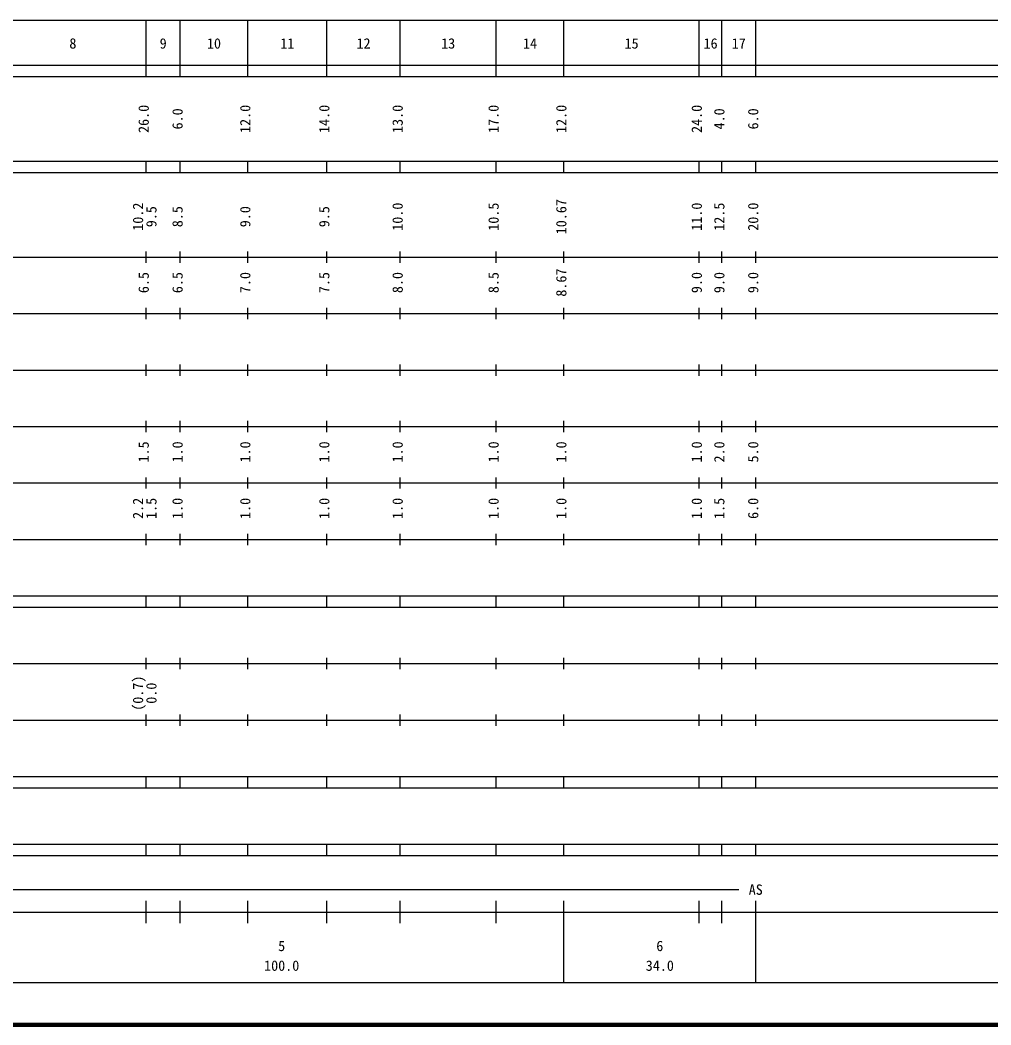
# Model space of a CAD drawing. Units: millimetres on the paper, enlarged 1000 times. Extents: x 40000 to 680000, y 20000 to 380000.
# Drawn here: x 271646 to 443668, y 20000 to 198000 of the extents above; entities that cross this region are included whole.
import ezdxf
from ezdxf.enums import TextEntityAlignment as Align

# ---------------------------------------------------------------- set-up
doc = ezdxf.new("R2010")
doc.units = ezdxf.units.MM
doc.header["$LTSCALE"] = 1000
doc.layers.add('M-TTL', color=2, linetype='Continuous', lineweight=140)
doc.layers.add('M-TTL-BAND', color=7, linetype='Continuous', lineweight=25)
doc.styles.add('ＭＳ ゴシック', font='')
doc.styles.get('ＭＳ ゴシック').set_extended_font_data('MS Gothic')

msp = doc.modelspace()

# ---------------------------------------------------------------- linework, layer by layer
at = {"layer": 'M-TTL'}
msp.add_line((40000, 20000), (680000, 20000), dxfattribs=at)
at = {"layer": 'M-TTL-BAND'}
for p, q in [((68000, 198000), (579000, 198000)), ((294000, 188000), (294000, 198000)), ((300000, 188000), (300000, 198000)), ((312000, 188000), (312000, 198000)), ((326000, 188000), (326000, 198000)), ((339000, 188000), (339000, 198000)), ((356000, 188000), (356000, 198000)), ((368000, 188000), (368000, 198000)), ((392000, 188000), (392000, 198000)), ((396000, 188000), (396000, 198000)), ((402000, 188000), (402000, 198000)), ((40000, 190000), (579000, 190000)), ((40000, 188000), (579000, 188000)), ((40000, 173000), (579000, 173000)), ((294000, 171000), (294000, 173000)), ((300000, 171000), (300000, 173000)), ((312000, 171000), (312000, 173000)), ((326000, 171000), (326000, 173000)), ((339000, 171000), (339000, 173000)), ((356000, 171000), (356000, 173000)), ((368000, 171000), (368000, 173000)), ((392000, 171000), (392000, 173000)), ((396000, 171000), (396000, 173000)), ((402000, 171000), (402000, 173000)), ((40000, 171000), (579000, 171000)), ((294000, 155000), (294000, 157000)), ((300000, 155000), (300000, 157000)), ((312000, 155000), (312000, 157000)), ((326000, 155000), (326000, 157000)), ((339000, 155000), (339000, 157000)), ((356000, 155000), (356000, 157000)), ((368000, 155000), (368000, 157000)), ((392000, 155000), (392000, 157000)), ((396000, 155000), (396000, 157000)), ((402000, 155000), (402000, 157000)), ((40000, 156000), (579000, 156000)), ((46000, 146000), (579000, 146000)), ((294000, 145000), (294000, 147000)), ((300000, 145000), (300000, 147000)), ((312000, 145000), (312000, 147000)), ((326000, 145000), (326000, 147000)), ((339000, 145000), (339000, 147000)), ((356000, 145000), (356000, 147000)), ((368000, 145000), (368000, 147000)), ((392000, 145000), (392000, 147000)), ((396000, 145000), (396000, 147000)), ((402000, 145000), (402000, 147000)), ((52000, 136000), (579000, 136000)), ((294000, 135000), (294000, 137000)), ((300000, 135000), (300000, 137000)), ((312000, 135000), (312000, 137000)), ((326000, 135000), (326000, 137000)), ((339000, 135000), (339000, 137000)), ((356000, 135000), (356000, 137000)), ((368000, 135000), (368000, 137000)), ((392000, 135000), (392000, 137000)), ((396000, 135000), (396000, 137000)), ((402000, 135000), (402000, 137000)), ((294000, 125000), (294000, 127000)), ((300000, 125000), (300000, 127000)), ((312000, 125000), (312000, 127000)), ((326000, 125000), (326000, 127000)), ((339000, 125000), (339000, 127000)), ((356000, 125000), (356000, 127000)), ((368000, 125000), (368000, 127000)), ((392000, 125000), (392000, 127000)), ((396000, 125000), (396000, 127000)), ((402000, 125000), (402000, 127000)), ((46000, 126000), (579000, 126000)), ((52000, 116000), (579000, 116000)), ((294000, 115000), (294000, 117000)), ((300000, 115000), (300000, 117000)), ((312000, 115000), (312000, 117000)), ((326000, 115000), (326000, 117000)), ((339000, 115000), (339000, 117000)), ((356000, 115000), (356000, 117000)), ((368000, 115000), (368000, 117000)), ((392000, 115000), (392000, 117000)), ((396000, 115000), (396000, 117000)), ((402000, 115000), (402000, 117000)), ((294000, 105000), (294000, 107000)), ((300000, 105000), (300000, 107000)), ((312000, 105000), (312000, 107000)), ((326000, 105000), (326000, 107000)), ((339000, 105000), (339000, 107000)), ((356000, 105000), (356000, 107000)), ((368000, 105000), (368000, 107000)), ((392000, 105000), (392000, 107000)), ((396000, 105000), (396000, 107000)), ((402000, 105000), (402000, 107000)), ((46000, 106000), (579000, 106000)), ((40000, 96000), (579000, 96000)), ((294000, 94000), (294000, 96000)), ((300000, 94000), (300000, 96000)), ((312000, 94000), (312000, 96000)), ((326000, 94000), (326000, 96000)), ((339000, 94000), (339000, 96000)), ((356000, 94000), (356000, 96000)), ((368000, 94000), (368000, 96000)), ((392000, 94000), (392000, 96000)), ((396000, 94000), (396000, 96000)), ((402000, 94000), (402000, 96000)), ((40000, 94000), (579000, 94000)), ((49000, 84000), (579000, 84000)), ((294000, 83000), (294000, 85000)), ((300000, 83000), (300000, 85000)), ((312000, 83000), (312000, 85000)), ((326000, 83000), (326000, 85000)), ((339000, 83000), (339000, 85000)), ((356000, 83000), (356000, 85000)), ((368000, 83000), (368000, 85000)), ((392000, 83000), (392000, 85000)), ((396000, 83000), (396000, 85000)), ((402000, 83000), (402000, 85000)), ((294000, 73000), (294000, 75000)), ((300000, 73000), (300000, 75000)), ((312000, 73000), (312000, 75000)), ((326000, 73000), (326000, 75000)), ((339000, 73000), (339000, 75000)), ((356000, 73000), (356000, 75000)), ((368000, 73000), (368000, 75000)), ((392000, 73000), (392000, 75000)), ((396000, 73000), (396000, 75000)), ((402000, 73000), (402000, 75000)), ((40000, 74000), (579000, 74000)), ((40000, 64000), (579000, 64000)), ((294000, 62000), (294000, 64000)), ((300000, 62000), (300000, 64000)), ((312000, 62000), (312000, 64000)), ((326000, 62000), (326000, 64000)), ((339000, 62000), (339000, 64000)), ((356000, 62000), (356000, 64000)), ((368000, 62000), (368000, 64000)), ((392000, 62000), (392000, 64000)), ((396000, 62000), (396000, 64000)), ((402000, 62000), (402000, 64000)), ((40000, 62000), (579000, 62000)), ((40000, 52000), (579000, 52000)), ((294000, 50000), (294000, 52000)), ((300000, 50000), (300000, 52000)), ((312000, 50000), (312000, 52000)), ((326000, 50000), (326000, 52000)), ((339000, 50000), (339000, 52000)), ((356000, 50000), (356000, 52000)), ((368000, 50000), (368000, 52000)), ((392000, 50000), (392000, 52000)), ((396000, 50000), (396000, 52000)), ((402000, 50000), (402000, 52000)), ((40000, 50000), (579000, 50000)), ((71000, 44000), (399000, 44000)), ((294000, 38000), (294000, 42000)), ((300000, 38000), (300000, 42000)), ((312000, 38000), (312000, 42000)), ((326000, 38000), (326000, 42000)), ((339000, 38000), (339000, 42000)), ((356000, 38000), (356000, 42000)), ((368000, 27500), (368000, 42000)), ((392000, 38000), (392000, 42000)), ((396000, 38000), (396000, 42000)), ((402000, 27500), (402000, 42000)), ((40000, 40000), (579000, 40000)), ((68000, 27500), (579000, 27500))]:
    msp.add_line(p, q, dxfattribs=at)

# ---------------------------------------------------------------- texts
at = {"layer": 'M-TTL-BAND', "style": 'ＭＳ ゴシック'}
for s, p in [('8', (281000, 192405)), ('9', (297000, 192405)), ('10', (306000, 192405)), ('11', (319000, 192405)), ('12', (332500, 192405)), ('13', (347500, 192405)), ('14', (362000, 192405)), ('15', (380000, 192405)), ('16', (394000, 192405)), ('17', (399000, 192405)), ('AS', (402000, 42500)), ('5', (318000, 32523)), ('6', (385000, 32523)), ('100.0', (318000, 29033)), ('34.0', (385000, 29033))]:
    msp.add_text(s, height=1833, dxfattribs=at).set_placement(p, align=Align.BOTTOM_CENTER)
for s, p in [('26.0', (295000, 180500)), ('6.0', (301000, 180500)), ('12.0', (313000, 180500)), ('14.0', (327000, 180500)), ('13.0', (340000, 180500)), ('17.0', (357000, 180500)), ('12.0', (369000, 180500)), ('24.0', (393000, 180500)), ('4.0', (397000, 180500)), ('6.0', (403000, 180500)), ('10.2', (294000, 163174)), ('10.67', (369000, 163174)), ('9.5', (296370, 163174)), ('8.5', (301000, 163174)), ('9.0', (313000, 163174)), ('9.5', (327000, 163174)), ('10.0', (340000, 163174)), ('10.5', (357000, 163174)), ('11.0', (393000, 163174)), ('12.5', (397000, 163174)), ('20.0', (403000, 163174)), ('6.5', (295000, 151500)), ('6.5', (301000, 151500)), ('7.0', (313000, 151500)), ('7.5', (327000, 151500)), ('8.0', (340000, 151500)), ('8.5', (357000, 151500)), ('8.67', (369000, 151500)), ('9.0', (393000, 151500)), ('9.0', (397000, 151500)), ('9.0', (403000, 151500)), ('1.5', (295000, 121500)), ('1.0', (301000, 121500)), ('1.0', (313000, 121500)), ('1.0', (327000, 121500)), ('1.0', (340000, 121500)), ('1.0', (357000, 121500)), ('1.0', (369000, 121500)), ('1.0', (393000, 121500)), ('2.0', (397000, 121500)), ('5.0', (403000, 121500)), ('2.2', (294000, 111500)), ('1.5', (296370, 111500)), ('1.0', (301000, 111500)), ('1.0', (313000, 111500)), ('1.0', (327000, 111500)), ('1.0', (340000, 111500)), ('1.0', (357000, 111500)), ('1.0', (369000, 111500)), ('1.0', (393000, 111500)), ('1.5', (397000, 111500)), ('6.0', (403000, 111500)), ('(0.7)', (294000, 78764)), ('0.0', (296370, 78764))]:
    msp.add_text(s, height=1833, rotation=90, dxfattribs=at).set_placement(p, align=Align.BOTTOM_CENTER)

doc.saveas('drawing.dxf')
